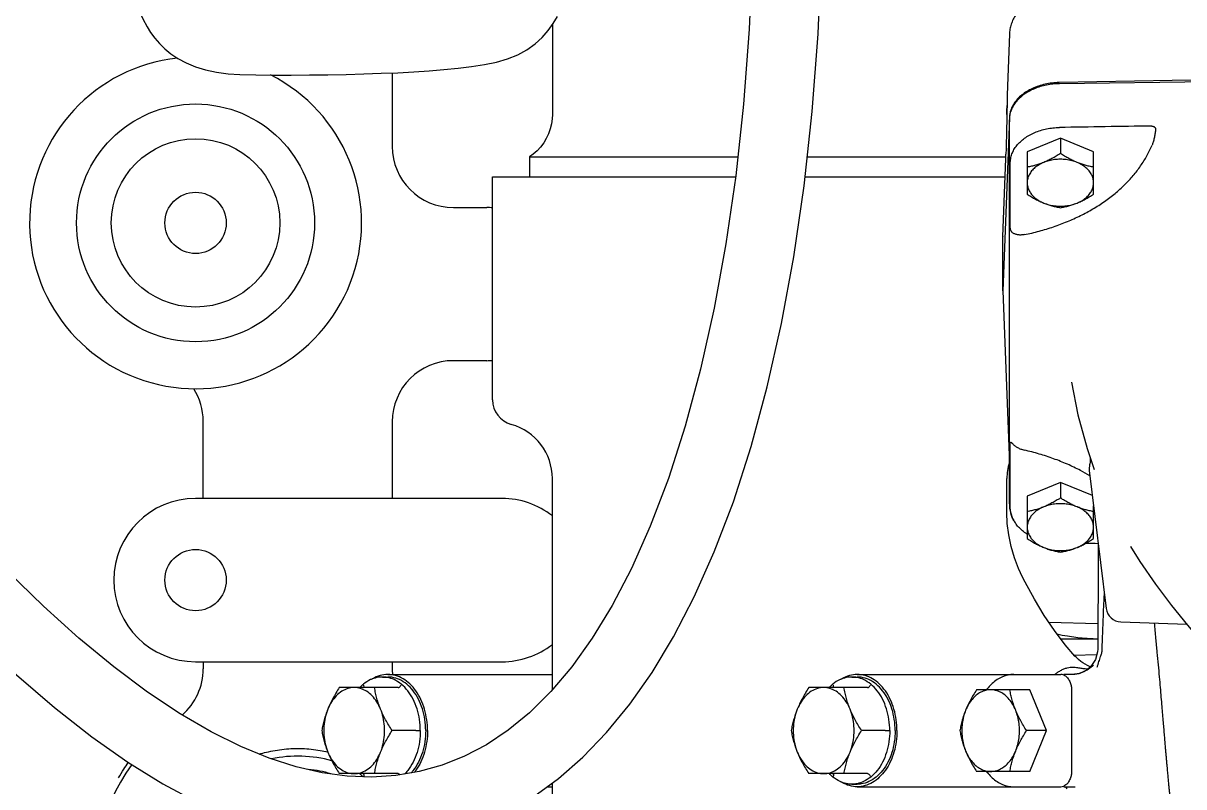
# Model space of a CAD drawing. Header units: millimetres. Extents: x 156850 to 204135, y 56350 to 74150.
# Drawn here: x 158726.3 to 158953.5, y 61222.5 to 61372.1 of the extents above; entities that cross this region are included whole.
import ezdxf

# ---------------------------------------------------------------- set-up
doc = ezdxf.new("R2010")
doc.units = ezdxf.units.MM
doc.header["$LTSCALE"] = 150
doc.layers.add('-----33 Equipment', color=5, linetype='Continuous')

# ---------------------------------------------------------------- blocks, each defined once
blk = doc.blocks.new('X-2F-PLAN$0$A$C73FA2420')
at = {"color": 0, "linetype": 'Continuous'}
for p, q in [((1617.12, 687.77), (1617.12, 687.77)), ((1492.73, 678.28), (1492.73, 618.28)), ((1524.73, 618.28), (1524.73, 678.28)), ((1492.73, 676.78), (1491.35, 676.78)), ((1524.73, 676.78), (1539.85, 676.78)), ((1470.8, 638.61), (1470.8, 650.13)), ((1487.67, 638.61), (1487.67, 650.13)), ((1489.73, 641.7), (1489.73, 640.64)), ((1479.23, 635.17), (1479.23, 639.8)), ((1490.23, 640.64), (1490.23, 608.42)), ((1492.73, 639.78), (1491.35, 639.78)), ((1539.73, 639.78), (1524.73, 639.78)), ((1608.12, 639.78), (1593.73, 639.78)), ((1551.73, 621.28), (1551.73, 627.78)), ((1581.73, 627.78), (1581.73, 621.28)), ((1544.05, 620.12), (1587.73, 620.12)), ((1587.73, 620.12), (1587.73, 572.53)), ((1591.67, 612.87), (1587.73, 612.87)), ((1591.67, 612.87), (1591.67, 572.09)), ((1468.23, 609.46), (1468.23, 608.42)), ((1358.73, 608.42), (1468.99, 608.42)), ((1487.24, 608.42), (1528.63, 608.42)), ((1617.52, 608.42), (1599.99, 608.42)), ((1470.8, 546.69), (1470.8, 558.2)), ((1487.67, 546.69), (1487.67, 558.2)), ((1587.73, 558.95), (1587.73, 519.78)), ((1591.67, 558.52), (1591.67, 519.63)), ((1468.23, 548.72), (1468.23, 508.89)), ((1468.73, 549.78), (1468.73, 548.72)), ((1479.23, 543.25), (1479.23, 547.88)), ((1489.73, 549.78), (1489.73, 548.72)), ((1490.23, 548.72), (1490.23, 508.89)), ((1471.23, 514.92), (1471.23, 525.36)), ((1487.23, 514.92), (1487.23, 525.36)), ((1519.85, 519.34), (1522, 519.42)), ((1522, 519.42), (1528.63, 519.42)), ((1522.95, 518.76), (1535.52, 518.76)), ((1523.68, 518.94), (1598.94, 518.94)), ((1565.4, 520.21), (1531.54, 518.94)), ((1565.4, 520.21), (1576.01, 520.21)), ((1599.34, 518.94), (1565.4, 520.21)), ((1576.06, 520.21), (1576.01, 520.21)), ((1576.06, 520.21), (1591.31, 519.64)), ((1577.88, 518.76), (1590.45, 518.76)), ((1591.31, 519.64), (1592.17, 519.61)), ((1599.94, 519.42), (1599.99, 519.42)), ((1599.99, 519.42), (1600.69, 519.42)), ((1600.69, 519.42), (1601.72, 519.39)), ((1605.35, 519.32), (1605.35, 519.32)), ((1605.56, 519.32), (1605.5, 519.32)), ((1615.68, 518.94), (1605.56, 519.32)), ((1509.33, 516.35), (1509.33, 516.35)), ((1471.23, 514.92), (1479.23, 511.65)), ((1479.23, 511.65), (1479.23, 515.57)), ((1479.23, 511.65), (1487.23, 514.92)), ((1525.18, 515.44), (1516.86, 515.44)), ((1527.84, 508.94), (1525.18, 515.44)), ((1592.68, 515.44), (1584.36, 515.44)), ((1595.34, 508.94), (1592.68, 515.44)), ((1500.48, 511.2), (1500.25, 501.62)), ((1606.51, 468.67), (1606.01, 509.12)), ((1606.98, 468.69), (1606.22, 509.21)), ((1468.23, 508.3), (1468.23, 506.7)), ((1487.23, 506.77), (1471.23, 506.77)), ((1490.23, 506.6), (1490.23, 508.28)), ((1497.23, 508.89), (1497.23, 501.63)), ((1527.84, 508.94), (1524.82, 508.94)), ((1525.28, 502.69), (1527.84, 508.94)), ((1547.51, 506.78), (1547.51, 506.78)), ((1595.34, 508.94), (1592.32, 508.94)), ((1592.68, 502.44), (1595.34, 508.94)), ((1490.45, 505.18), (1490.23, 506.63)), ((1494.04, 506.28), (1494.15, 501.81)), ((1530.2, 503.29), (1503.17, 499.97)), ((1516.86, 502.44), (1523.3, 502.44)), ((1534.51, 503.71), (1530.4, 502.34)), ((1530.4, 502.34), (1530.43, 502.35)), ((1584.36, 502.44), (1592.68, 502.44)), ((1500.54, 497.1), (1500.09, 484.21)), ((1515.32, 495.2), (1515.32, 495.21))]:
    blk.add_line(p, q, dxfattribs=at)
for points in [[(1539.24, 758.28), (1531.24, 751.83), (1521.96, 744.02), (1513.17, 736.27), (1504.91, 728.56), (1497.23, 720.93), (1490.16, 713.37), (1483.75, 705.92), (1478.03, 698.62), (1473.06, 691.53), (1468.81, 684.69), (1465.27, 678.08), (1462.39, 671.7), (1460.13, 665.53), (1458.46, 659.56), (1457.34, 653.78), (1456.75, 648.17), (1456.66, 642.71), (1457.03, 637.5)], [(1470.44, 639.06), (1470.14, 643.76), (1470.31, 648.59), (1470.98, 653.52), (1472.14, 658.59), (1473.83, 663.87), (1476.09, 669.4), (1478.98, 675.2), (1482.53, 681.3), (1486.77, 687.68), (1491.72, 694.3), (1497.35, 701.11), (1503.61, 708.06), (1510.46, 715.11), (1517.87, 722.25), (1525.79, 729.45), (1534.17, 736.7), (1543, 744), (1552.26, 751.38), (1561.2, 758.28)], [(1635.42, 692.73), (1633.22, 692.43), (1631.09, 692.11), (1629.1, 691.76), (1627.23, 691.38), (1625.45, 690.97), (1623.73, 690.51), (1622.04, 689.98), (1620.36, 689.36), (1618.69, 688.62), (1617.12, 687.77)], [(1617.12, 687.77), (1616.07, 687.11), (1614.93, 686.27), (1613.86, 685.33), (1612.84, 684.28), (1611.86, 683.09), (1610.94, 681.72), (1610.08, 680.13), (1609.33, 678.32), (1608.71, 676.32), (1608.24, 674.17), (1607.94, 671.88), (1607.79, 669.63)], [(1607.79, 669.63), (1607.73, 666.51), (1607.7, 663.07), (1607.69, 659.53), (1607.72, 655.95), (1607.76, 652.37), (1607.83, 648.81), (1607.93, 645.32), (1608.04, 641.93), (1608.16, 638.67), (1608.31, 635.54), (1608.51, 632.54), (1608.77, 629.66), (1609.07, 626.89), (1609.4, 624.24), (1609.75, 621.73), (1610.21, 619.38), (1610.85, 617.2), (1611.67, 615.21), (1612.66, 613.4), (1613.8, 611.8), (1615.06, 610.4), (1616.41, 609.21), (1617.79, 608.23), (1619.15, 607.43)], [(1631.86, 569.25), (1616.68, 569.86), (1601.98, 570.97), (1587.95, 572.5), (1574.62, 574.43), (1561.99, 576.74), (1550.09, 579.4), (1538.92, 582.4), (1528.61, 585.7), (1519.28, 589.24), (1511, 592.92), (1503.73, 596.71), (1497.35, 600.6), (1491.76, 604.61), (1486.89, 608.72), (1482.74, 612.89), (1479.3, 617.09), (1476.48, 621.32), (1474.21, 625.62), (1472.45, 630.02), (1471.2, 634.53), (1470.44, 639.06)], [(1457.03, 637.5), (1457.88, 632.27), (1459.23, 627.07), (1461.07, 621.97), (1463.44, 616.97), (1466.35, 612.07), (1469.85, 607.23), (1474, 602.47), (1478.85, 597.79), (1484.39, 593.24), (1490.62, 588.88), (1497.59, 584.68), (1505.42, 580.62), (1514.24, 576.71), (1524.09, 572.98), (1534.92, 569.5), (1546.59, 566.35), (1558.99, 563.57), (1572.11, 561.16), (1585.97, 559.14), (1600.53, 557.54), (1615.78, 556.39), (1631.56, 555.75)], [(1599.99, 608.42), (1599.14, 608.46), (1598.14, 608.59), (1597.15, 608.83), (1596.2, 609.17), (1595.28, 609.6), (1594.41, 610.12), (1593.6, 610.73), (1592.86, 611.41), (1592.18, 612.17), (1591.67, 612.87)], [(1509.33, 516.35), (1510.98, 517.13), (1513.11, 517.95), (1515.31, 518.6), (1517.57, 519.06), (1519.85, 519.34)], [(1523.68, 518.94), (1522.82, 518.89), (1521.82, 518.67), (1520.83, 518.3), (1520.42, 518.09)], [(1605.5, 519.32), (1603.79, 519.35), (1602.03, 519.38), (1600.35, 519.41), (1598.74, 519.44), (1597.22, 519.47), (1595.79, 519.51), (1594.46, 519.54), (1593.25, 519.58), (1592.17, 519.61)], [(1493.84, 506.11), (1496.05, 507.99), (1498.84, 510.1), (1501.82, 512.09), (1504.97, 513.99), (1508.32, 515.82), (1509.33, 516.35)], [(1547.51, 506.78), (1541.13, 505.5), (1534.51, 503.71)], [(1491.97, 502.85), (1491.04, 503.9), (1490.45, 505.18)], [(1491.76, 503.08), (1491.82, 503.24), (1492.01, 503.65), (1492.23, 504.08), (1492.49, 504.52), (1492.79, 504.96), (1493.14, 505.39), (1493.53, 505.81), (1493.84, 506.11)], [(1495.2, 501.63), (1494.7, 501.66), (1493.2, 502.07), (1491.97, 502.85)], [(1532.58, 503.1), (1532.36, 503.09), (1532.11, 503.1), (1531.82, 503.12), (1531.51, 503.17), (1531.32, 503.22)], [(1515.86, 501.56), (1513.05, 501.57), (1495.2, 501.63)], [(1515.32, 495.2), (1512.38, 493.38), (1507.91, 490.3), (1503.78, 487.18), (1499.93, 484.08), (1496.29, 481.06), (1492.75, 478.14), (1489.22, 475.31), (1485.62, 472.58), (1481.89, 469.95), (1478.02, 467.47), (1474.01, 465.17), (1469.9, 463.09), (1467.32, 461.95)]]:
    blk.add_lwpolyline(points, dxfattribs=at)
for centre, radius in [((1743.73, 841.29), 165.1), ((1578.73, 678.28), 23.3), ((1578.73, 678.28), 16.5), ((1508.73, 678.28), 6), ((1578.73, 678.28), 6)]:
    blk.add_circle(centre, radius, dxfattribs=at)
for centre, radius, start, end in [((1578.73, 678.28), 32.5, 6.2975, 333.1001), ((1449.23, 658.28), 40, 54.2944, 144.0883), ((1508.73, 678.28), 16, 0, 180), ((1491.35, 688.78), 12, 221.0042, 270), ((1539.85, 688.78), 12, 270, 302.1508), ((1449.23, 658.28), 25, 344.454, 11.8459), ((1449.23, 658.28), 22.5, 343.1718, 354.6252), ((1491.35, 627.78), 12, 90, 95.3387), ((1539.73, 627.78), 12, 0, 90), ((1593.73, 627.78), 12, 90, 180), ((1566.73, 621.28), 15, 180, 184.4256), ((1566.73, 621.28), 15, 355.5733, 0), ((1508.73, 618.28), 16, 180, 218.0603), ((1508.73, 618.28), 16, 321.9397, 0), ((1544.05, 615.12), 5, 90, 164.4101), ((1528.63, 619.42), 11, 270, 344.4101), ((1528.63, 508.42), 11, 73.4754, 90), ((1530.56, 500.31), 3, 75.4143, 97), ((1503.53, 496.99), 3, 97, 178.0004)]:
    blk.add_arc(centre, radius, start, end, dxfattribs=at)
for points, start_tangent, end_tangent in [([(1469.95, 693.4), (1471.69, 692.33), (1473.01, 691.46)], (0.86416, -0.503217), (0.826117, -0.563499)), ([(1474.64, 665.82), (1475.01, 664.42), (1475.36, 662.69), (1475.6, 660.93), (1475.72, 659.16), (1475.72, 657.39), (1475.6, 655.63), (1475.36, 653.87), (1475.07, 652.4)], (0.284535, -0.958666), (-0.221887, -0.975072)), ([(1475.02, 652.38), (1473.98, 651.92), (1472.93, 651.39), (1471.87, 650.79), (1470.8, 650.13)], (-0.92582, -0.377964), (-0.84076, -0.541408)), ([(1475.02, 652.38), (1473.6, 651.65), (1472.41, 650.72), (1471.53, 649.64), (1470.98, 648.45), (1470.8, 647.22)], (-0.92582, -0.377964), (0, -1)), ([(1479.23, 653.57), (1478.17, 653.36), (1477.11, 653.1), (1476.06, 652.77), (1475.02, 652.38)], (-0.985438, -0.170033), (-0.92582, -0.377964)), ([(1483.45, 652.38), (1481.84, 652.89), (1480.12, 653.15), (1478.35, 653.15), (1476.63, 652.89), (1475.02, 652.38)], (-0.92582, 0.377964), (-0.92582, -0.377964)), ([(1483.45, 652.38), (1482.41, 652.77), (1481.36, 653.1), (1480.3, 653.36), (1479.23, 653.57)], (-0.92582, 0.377964), (-0.985438, 0.170033)), ([(1487.67, 650.13), (1486.6, 650.79), (1485.54, 651.39), (1484.49, 651.92), (1483.45, 652.38)], (-0.84076, 0.541408), (-0.92582, 0.377964)), ([(1487.67, 647.22), (1487.48, 648.46), (1486.94, 649.64), (1486.06, 650.72), (1484.88, 651.65), (1483.45, 652.38)], (0, 1), (-0.92582, 0.377964)), ([(1470.19, 645.48), (1470.35, 645.65)], (0.640786, 0.76772), (0.664539, 0.747253)), ([(1470.35, 645.65), (1470.77, 646.09)], (0.664539, 0.747253), (0.719955, 0.694021)), ([(1470.8, 645.5), (1470.76, 645.37), (1470.68, 645.32)], (0, -1), (-0.926936, -0.375219)), ([(1470.8, 647.22), (1470.99, 645.98), (1471.53, 644.79), (1472.41, 643.71), (1473.59, 642.79), (1475.02, 642.05)], (0, -1), (0.92582, -0.377964)), ([(1483.45, 642.05), (1484.87, 642.78), (1486.06, 643.71), (1486.94, 644.79), (1487.48, 645.98), (1487.67, 647.22)], (0.92582, 0.377964), (0, 1)), ([(1487.67, 645.5), (1487.71, 645.37), (1487.79, 645.32)], (0, -1), (0.926496, -0.376304)), ([(1488.12, 645.66), (1487.7, 646.09)], (-0.664574, 0.747223), (-0.719955, 0.694021)), ([(1488.28, 645.47), (1488.12, 645.66)], (-0.639571, 0.768732), (-0.664574, 0.747223)), ([(1489.32, 643.77), (1489.22, 644), (1488.33, 645.41), (1488.28, 645.47)], (-0.378535, 0.925587), (-0.639571, 0.768732)), ([(1470.68, 645.32), (1470.64, 645.3), (1470.48, 645.3), (1470.3, 645.35)], (-0.926936, -0.375219), (-0.92582, 0.377964)), ([(1470.8, 643.24), (1471.87, 643.03), (1472.93, 642.77), (1473.98, 642.44), (1475.02, 642.05)], (0.985438, -0.170033), (0.92582, -0.377964)), ([(1483.45, 642.05), (1484.49, 642.44), (1485.54, 642.77), (1486.6, 643.03), (1487.67, 643.24)], (0.92582, 0.377964), (0.985438, 0.170033)), ([(1487.79, 645.32), (1487.83, 645.3), (1487.99, 645.3)], (0.926496, -0.376304), (0.989806, 0.142419)), ([(1487.99, 645.3), (1488.17, 645.35)], (0.989806, 0.142419), (0.92582, 0.377964)), ([(1490.23, 640.64), (1490.02, 642.16), (1489.4, 643.62), (1489.31, 643.77)], (0, 1), (-0.527024, 0.84985)), ([(1489.73, 641.7), (1489.68, 642.48), (1489.32, 643.77)], (0, 1), (-0.378535, 0.925587)), ([(1475.02, 642.05), (1476.06, 641.59), (1477.11, 641.06), (1478.17, 640.46), (1479.23, 639.8)], (0.92582, -0.377964), (0.84076, -0.541408)), ([(1475.02, 642.05), (1476.63, 641.55), (1478.35, 641.29), (1480.12, 641.29), (1481.84, 641.55), (1483.45, 642.05)], (0.92582, -0.377964), (0.92582, 0.377964)), ([(1479.23, 639.8), (1480.3, 640.46), (1481.36, 641.06), (1482.41, 641.59), (1483.45, 642.05)], (0.84076, 0.541408), (0.92582, 0.377964)), ([(1489.63, 640.67), (1489.68, 640.93), (1489.73, 641.7)], (0.1942, 0.980962), (0, 1)), ([(1470.8, 638.61), (1470.76, 638.45), (1470.64, 638.29), (1470.58, 638.23)], (0, -1), (-0.748694, -0.662916)), ([(1479.23, 634.28), (1481.42, 634.44), (1483.5, 634.92), (1485.41, 635.7), (1487.04, 636.73), (1488.33, 637.99), (1489.22, 639.41), (1489.63, 640.67)], (1, 0), (0.1942, 0.980962)), ([(1479.23, 632.86), (1481.38, 633.01), (1483.44, 633.46), (1485.35, 634.17), (1487.01, 635.14), (1488.38, 636.32), (1489.4, 637.66), (1490.02, 639.12), (1490.23, 640.64)], (1, 0), (0, 1)), ([(1479.23, 633.22), (1481.42, 633.38), (1483.5, 633.86), (1485.41, 634.63), (1487.04, 635.67), (1488.33, 636.93), (1489.22, 638.35), (1489.68, 639.87), (1489.73, 640.64)], (1, 0), (0, 1)), ([(1487.67, 638.61), (1487.71, 638.45), (1487.83, 638.29), (1487.99, 638.15), (1488.17, 638.06)], (0, -1), (0.92582, -0.377964)), ([(1479.23, 634.28), (1477.05, 634.44), (1474.96, 634.92), (1473.06, 635.7), (1471.43, 636.73), (1470.68, 637.4)], (-1, 0), (-0.709147, 0.70506)), ([(1479.23, 633.22), (1477.05, 633.38), (1474.96, 633.86), (1473.06, 634.63), (1471.43, 635.67), (1470.89, 636.13)], (-1, 0), (-0.734254, 0.678875)), ([(1479.23, 632.86), (1477.09, 633.01), (1475.02, 633.46), (1473.12, 634.17), (1471.46, 635.14), (1471.01, 635.47)], (-1, 0), (-0.782671, 0.622435)), ([(1479.23, 635.17), (1479.23, 634.99), (1479.23, 634.78), (1479.23, 634.58), (1479.23, 634.41)], (0, -1), (0, -1)), ([(1479.23, 561.65), (1478.17, 561.44), (1477.11, 561.17), (1476.06, 560.85), (1475.02, 560.46)], (-0.985438, -0.170033), (-0.92582, -0.377964)), ([(1483.45, 560.46), (1482.41, 560.85), (1481.36, 561.17), (1480.3, 561.44), (1479.23, 561.65)], (-0.92582, 0.377964), (-0.985438, 0.170033)), ([(1475.02, 560.46), (1473.98, 560), (1472.93, 559.47), (1471.87, 558.86), (1470.8, 558.2)], (-0.92582, -0.377964), (-0.84076, -0.541408)), ([(1475.02, 560.46), (1473.6, 559.73), (1472.41, 558.8), (1471.53, 557.72), (1470.98, 556.53), (1470.8, 555.29)], (-0.92582, -0.377964), (0, -1)), ([(1483.45, 560.46), (1481.84, 560.96), (1480.12, 561.22), (1478.35, 561.22), (1476.63, 560.96), (1475.02, 560.46)], (-0.92582, 0.377964), (-0.92582, -0.377964)), ([(1487.67, 558.2), (1486.6, 558.86), (1485.54, 559.47), (1484.49, 560), (1483.45, 560.46)], (-0.84076, 0.541408), (-0.92582, 0.377964)), ([(1487.67, 555.29), (1487.48, 556.53), (1486.94, 557.72), (1486.06, 558.8), (1484.88, 559.72), (1483.45, 560.46)], (0, 1), (-0.92582, 0.377964)), ([(1470.8, 555.29), (1470.99, 554.05), (1471.53, 552.87), (1472.41, 551.79), (1473.59, 550.86), (1475.02, 550.13)], (0, -1), (0.92582, -0.377964)), ([(1483.45, 550.13), (1484.87, 550.86), (1486.06, 551.79), (1486.94, 552.87), (1487.48, 554.06), (1487.67, 555.29)], (0.92582, 0.377964), (0, 1)), ([(1469.15, 551.84), (1469.25, 552.07), (1470.14, 553.49), (1470.18, 553.54)], (0.378535, 0.925587), (0.639571, 0.768732)), ([(1470.18, 553.54), (1470.35, 553.73)], (0.639571, 0.768732), (0.664539, 0.747253)), ([(1470.48, 553.38), (1470.3, 553.42)], (-0.989806, 0.142419), (-0.92582, 0.377964)), ([(1470.35, 553.73), (1470.77, 554.17)], (0.664539, 0.747253), (0.719955, 0.694021)), ([(1470.68, 553.39), (1470.64, 553.38), (1470.48, 553.38)], (-0.926936, -0.375219), (-0.989806, 0.142419)), ([(1470.8, 553.57), (1470.76, 553.45), (1470.68, 553.39)], (0, -1), (-0.926936, -0.375219)), ([(1487.67, 553.57), (1487.71, 553.45), (1487.79, 553.39)], (0, -1), (0.926496, -0.376304)), ([(1488.12, 553.73), (1487.7, 554.17)], (-0.664574, 0.747223), (-0.719955, 0.694021)), ([(1487.79, 553.39), (1487.83, 553.38), (1487.99, 553.38)], (0.926496, -0.376304), (0.989806, 0.142419)), ([(1487.99, 553.38), (1488.17, 553.42)], (0.989806, 0.142419), (0.92582, 0.377964)), ([(1488.28, 553.54), (1488.12, 553.73)], (-0.639571, 0.768732), (-0.664574, 0.747223)), ([(1489.32, 551.84), (1489.22, 552.07), (1488.33, 553.49), (1488.28, 553.54)], (-0.378535, 0.925587), (-0.639571, 0.768732)), ([(1468.23, 548.72), (1468.45, 550.23), (1469.07, 551.69), (1469.16, 551.84)], (0, 1), (0.527024, 0.84985)), ([(1468.73, 549.78), (1468.79, 550.55), (1469.15, 551.84)], (0, 1), (0.378535, 0.925587)), ([(1470.8, 551.32), (1471.87, 551.11), (1472.93, 550.84), (1473.98, 550.52), (1475.02, 550.13)], (0.985438, -0.170033), (0.92582, -0.377964)), ([(1475.02, 550.13), (1476.06, 549.67), (1477.11, 549.14), (1478.17, 548.54), (1479.23, 547.88)], (0.92582, -0.377964), (0.84076, -0.541408)), ([(1475.02, 550.13), (1476.63, 549.62), (1478.35, 549.36), (1480.12, 549.36), (1481.84, 549.62), (1483.45, 550.13)], (0.92582, -0.377964), (0.92582, 0.377964)), ([(1479.23, 547.88), (1480.3, 548.54), (1481.36, 549.14), (1482.41, 549.67), (1483.45, 550.13)], (0.84076, 0.541408), (0.92582, 0.377964)), ([(1483.45, 550.13), (1484.49, 550.52), (1485.54, 550.84), (1486.6, 551.11), (1487.67, 551.32)], (0.92582, 0.377964), (0.985438, 0.170033)), ([(1490.23, 548.72), (1490.02, 550.23), (1489.4, 551.69), (1489.31, 551.84)], (0, 1), (-0.527024, 0.84985)), ([(1489.73, 549.78), (1489.68, 550.55), (1489.32, 551.84)], (0, 1), (-0.378535, 0.925587)), ([(1479.23, 540.94), (1477.09, 541.09), (1475.02, 541.53), (1473.12, 542.25), (1471.46, 543.22), (1470.09, 544.4), (1469.07, 545.74), (1468.45, 547.2), (1468.23, 548.72)], (-1, 0), (0, 1)), ([(1468.83, 548.75), (1468.79, 549), (1468.73, 549.78)], (-0.1942, 0.980962), (0, 1)), ([(1479.23, 541.29), (1477.05, 541.46), (1474.96, 541.93), (1473.06, 542.71), (1471.43, 543.75), (1470.14, 545.01), (1469.25, 546.42), (1468.79, 547.94), (1468.73, 548.72)], (-1, 0), (0, 1)), ([(1479.23, 542.35), (1477.05, 542.52), (1474.96, 543), (1473.06, 543.77), (1471.43, 544.81), (1470.14, 546.07), (1469.25, 547.48), (1468.83, 548.75)], (-1, 0), (-0.1942, 0.980962)), ([(1479.23, 542.35), (1481.42, 542.52), (1483.5, 543), (1485.41, 543.77), (1487.04, 544.81), (1488.33, 546.07), (1489.22, 547.48), (1489.63, 548.75)], (1, 0), (0.1942, 0.980962)), ([(1479.23, 540.94), (1481.38, 541.09), (1483.44, 541.53), (1485.35, 542.25), (1487.01, 543.22), (1488.38, 544.4), (1489.4, 545.74), (1490.02, 547.2), (1490.23, 548.72)], (1, 0), (0, 1)), ([(1479.23, 541.29), (1481.42, 541.46), (1483.5, 541.93), (1485.41, 542.71), (1487.04, 543.75), (1488.33, 545.01), (1489.22, 546.42), (1489.68, 547.94), (1489.73, 548.72)], (1, 0), (0, 1)), ([(1489.63, 548.75), (1489.68, 549), (1489.73, 549.78)], (0.1942, 0.980962), (0, 1)), ([(1470.8, 546.69), (1470.76, 546.53), (1470.64, 546.36), (1470.48, 546.23), (1470.3, 546.13)], (0, -1), (-0.92582, -0.377964)), ([(1487.67, 546.69), (1487.71, 546.53), (1487.83, 546.36), (1487.99, 546.23), (1488.17, 546.13)], (0, -1), (0.92582, -0.377964)), ([(1479.23, 543.25), (1479.23, 543.06), (1479.23, 542.86), (1479.23, 542.65), (1479.23, 542.48)], (0, -1), (0, -1)), ([(1475.23, 527.5), (1474.25, 527.07), (1473.26, 526.57), (1472.25, 526), (1471.23, 525.36)], (-0.92582, -0.377964), (-0.84076, -0.541408)), ([(1475.23, 527.5), (1474.1, 526.94), (1473.11, 526.24), (1472.31, 525.43), (1471.72, 524.54), (1471.35, 523.58), (1471.23, 522.6)], (-0.92582, -0.377964), (0, -1)), ([(1479.23, 528.63), (1478.21, 528.43), (1477.21, 528.18), (1476.22, 527.87), (1475.23, 527.5)], (-0.985438, -0.170033), (-0.92582, -0.377964)), ([(1483.23, 527.5), (1481.97, 527.92), (1480.62, 528.17), (1479.23, 528.26), (1477.84, 528.17), (1476.5, 527.92), (1475.23, 527.5)], (-0.92582, 0.377964), (-0.92582, -0.377964)), ([(1483.23, 527.5), (1482.25, 527.87), (1481.26, 528.18), (1480.25, 528.43), (1479.23, 528.63)], (-0.92582, 0.377964), (-0.985438, 0.170033)), ([(1487.23, 525.36), (1486.21, 526), (1485.21, 526.57), (1484.22, 527.07), (1483.23, 527.5)], (-0.84076, 0.541408), (-0.92582, 0.377964)), ([(1487.23, 522.6), (1487.11, 523.59), (1486.75, 524.54), (1486.16, 525.43), (1485.36, 526.24), (1484.38, 526.94), (1483.23, 527.5)], (0, 1), (-0.92582, 0.377964)), ([(1470.83, 523.1), (1469.98, 522.28), (1468.68, 520.27), (1468.23, 518.08)], (-0.766761, -0.641932), (0, -1)), ([(1471.18, 523.38), (1470.83, 523.1)], (-0.796285, -0.604921), (-0.766761, -0.641932)), ([(1487.64, 523.1), (1487.29, 523.38)], (-0.766761, 0.641932), (-0.796285, 0.604921)), ([(1490.23, 518.08), (1489.79, 520.27), (1488.49, 522.28), (1487.64, 523.1)], (0, 1), (-0.766761, 0.641932)), ([(1471.23, 522.6), (1471.36, 521.62), (1471.72, 520.67), (1472.31, 519.78), (1473.1, 518.97), (1474.09, 518.27), (1475.23, 517.7)], (0, -1), (0.92582, -0.377964)), ([(1483.23, 517.7), (1484.37, 518.27), (1485.36, 518.97), (1486.16, 519.77), (1486.75, 520.67), (1487.11, 521.62), (1487.23, 522.6)], (0.92582, 0.377964), (0, 1)), ([(1471.23, 518.83), (1472.25, 518.63), (1473.26, 518.38), (1474.25, 518.07), (1475.23, 517.7)], (0.985438, -0.170033), (0.92582, -0.377964)), ([(1483.23, 517.7), (1484.22, 518.07), (1485.21, 518.38), (1486.21, 518.63), (1487.23, 518.83)], (0.92582, 0.377964), (0.985438, 0.170033)), ([(1520.42, 518.09), (1521.18, 518.44), (1522.06, 518.68), (1522.95, 518.76)], (0.875653, 0.482942), (1, 0.000047)), ([(1535.47, 518.32), (1535.25, 518.1), (1535.05, 517.86), (1534.87, 517.6), (1534.7, 517.32), (1534.55, 517.03), (1534.42, 516.71), (1534.3, 516.37), (1534.2, 516)], (-0.734888, -0.678189), (-0.222458, -0.974942)), ([(1535.75, 518.66), (1535.73, 518.6), (1535.67, 518.52), (1535.58, 518.43), (1535.47, 518.32)], (-0.011839, -0.99993), (-0.734888, -0.678189)), ([(1535.52, 518.76), (1535.63, 518.75), (1535.7, 518.74), (1535.75, 518.66)], (1, 0), (-0.011839, -0.99993)), ([(1576.43, 516), (1576.37, 516.37), (1576.35, 516.71), (1576.36, 517.03), (1576.4, 517.33), (1576.46, 517.6), (1576.56, 517.87), (1576.67, 518.1), (1576.81, 518.32)], (-0.199404, 0.979917), (0.599684, 0.800237)), ([(1576.81, 518.32), (1576.91, 518.43), (1577.03, 518.52), (1577.17, 518.6), (1577.31, 518.66), (1577.46, 518.7), (1577.61, 518.74), (1577.75, 518.75), (1577.88, 518.76)], (0.599684, 0.800237), (1, 0)), ([(1590.45, 518.76), (1591.35, 518.68), (1592.23, 518.44), (1593.08, 518.03), (1593.89, 517.48), (1594.64, 516.78), (1595.32, 515.96), (1595.93, 515.01), (1596.44, 513.97), (1596.85, 512.84), (1597.15, 511.64), (1597.34, 510.4), (1597.42, 509.13)], (1, -0.000045), (0.016306, -0.999867)), ([(1606.01, 509.12), (1605.93, 510.41), (1605.74, 511.67), (1605.44, 512.89), (1605.02, 514.04), (1604.5, 515.11), (1603.9, 516.08), (1603.2, 516.92), (1602.44, 517.63), (1601.62, 518.2), (1600.75, 518.61), (1599.85, 518.86), (1598.94, 518.94)], (-0.012342, 0.999924), (-1, 0)), ([(1606.22, 509.21), (1606.13, 510.58), (1605.9, 511.92), (1605.55, 513.21), (1605.07, 514.41), (1604.48, 515.51), (1603.8, 516.49), (1603.02, 517.32), (1602.17, 517.99), (1601.26, 518.49), (1600.31, 518.81), (1599.34, 518.94)], (-0.018764, 0.999824), (-0.999296, 0.037508)), ([(1622.6, 513.9), (1622.49, 514.12), (1621.89, 515.18), (1621.19, 516.13), (1620.4, 516.95), (1619.54, 517.64), (1618.63, 518.18), (1617.67, 518.57), (1616.68, 518.83), (1615.68, 518.94)], (-0.419491, 0.907759), (-0.999296, 0.037508)), ([(1475.23, 517.7), (1476.5, 517.29), (1477.85, 517.03), (1479.23, 516.95), (1480.62, 517.03), (1481.97, 517.29), (1483.23, 517.7)], (0.92582, -0.377964), (0.92582, 0.377964)), ([(1475.23, 517.7), (1476.22, 517.27), (1477.21, 516.77), (1478.21, 516.2), (1479.23, 515.57)], (0.92582, -0.377964), (0.84076, -0.541408)), ([(1479.23, 515.57), (1480.25, 516.2), (1481.26, 516.77), (1482.25, 517.27), (1483.23, 517.7)], (0.84076, 0.541408), (0.92582, 0.377964)), ([(1517.74, 515.45), (1518.08, 515.96), (1518.77, 516.78), (1519.52, 517.48), (1520.33, 518.03), (1520.42, 518.09)], (0.532249, 0.846588), (0.875653, 0.482942)), ([(1529.17, 503.15), (1530.21, 505.01), (1531.44, 507.58), (1532.52, 510.28), (1533.44, 513.09), (1534.2, 516)], (0.509849, 0.860264), (0.222458, 0.974942)), ([(1576.43, 516), (1577.11, 513.09), (1577.97, 510.28), (1578.98, 507.58), (1580.15, 505.01), (1581.46, 502.59), (1582.92, 500.33), (1584.5, 498.25), (1586.2, 496.37), (1588, 494.69), (1589.9, 493.23), (1591.88, 492), (1593.93, 491)], (0.199404, -0.979917), (0.921136, -0.38924)), ([(1516.86, 515.44), (1516.34, 514.61), (1515.88, 513.79), (1515.47, 512.99), (1515.12, 512.19)], (-0.541408, -0.84076), (-0.377964, -0.92582)), ([(1519.1, 515.44), (1518.3, 515.35), (1517.53, 515.05), (1516.8, 514.57), (1516.15, 513.92), (1515.58, 513.12), (1515.12, 512.19)], (-1, 0), (-0.377964, -0.92582)), ([(1523.08, 512.19), (1522.62, 513.12), (1522.06, 513.92), (1521.4, 514.57), (1520.67, 515.05), (1519.9, 515.35), (1519.1, 515.44)], (-0.377964, 0.92582), (-1, 0)), ([(1523.08, 512.19), (1522.78, 512.99), (1522.53, 513.79), (1522.33, 514.61), (1522.16, 515.44)], (-0.377964, 0.92582), (-0.170033, 0.985438)), ([(1584.36, 515.44), (1583.84, 514.61), (1583.38, 513.79), (1582.97, 512.99), (1582.62, 512.19)], (-0.541408, -0.84076), (-0.377964, -0.92582)), ([(1586.6, 515.44), (1585.8, 515.35), (1585.03, 515.05), (1584.3, 514.57), (1583.65, 513.92), (1583.08, 513.12), (1582.62, 512.19)], (-1, 0), (-0.377964, -0.92582)), ([(1590.58, 512.19), (1590.12, 513.12), (1589.56, 513.92), (1588.9, 514.57), (1588.17, 515.05), (1587.4, 515.35), (1586.6, 515.44)], (-0.377964, 0.92582), (-1, 0)), ([(1590.58, 512.19), (1590.28, 512.99), (1590.03, 513.79), (1589.83, 514.61), (1589.66, 515.44)], (-0.377964, 0.92582), (-0.170033, 0.985438)), ([(1515.12, 512.19), (1514.82, 511.4), (1514.57, 510.59), (1514.37, 509.78), (1514.2, 508.94)], (-0.377964, -0.92582), (-0.170033, -0.985438)), ([(1515.12, 512.19), (1514.78, 511.17), (1514.57, 510.07), (1514.5, 508.94), (1514.57, 507.82), (1514.78, 506.72), (1515.12, 505.69)], (-0.377964, -0.92582), (0.377964, -0.92582)), ([(1523.08, 505.69), (1523.42, 506.72), (1523.63, 507.82), (1523.7, 508.94), (1523.63, 510.07), (1523.42, 511.17), (1523.08, 512.19)], (0.377964, 0.92582), (-0.377964, 0.92582)), ([(1524.82, 508.94), (1524.3, 509.78), (1523.84, 510.59), (1523.43, 511.4), (1523.08, 512.19)], (-0.541408, 0.84076), (-0.377964, 0.92582)), ([(1582.62, 512.19), (1582.32, 511.4), (1582.07, 510.59), (1581.87, 509.78), (1581.7, 508.94)], (-0.377964, -0.92582), (-0.170033, -0.985438)), ([(1582.62, 512.19), (1582.28, 511.17), (1582.07, 510.07), (1582, 508.94), (1582.07, 507.82), (1582.28, 506.72), (1582.62, 505.69)], (-0.377964, -0.92582), (0.377964, -0.92582)), ([(1590.58, 505.69), (1590.92, 506.72), (1591.13, 507.82), (1591.2, 508.94), (1591.13, 510.07), (1590.92, 511.17), (1590.58, 512.19)], (0.377964, 0.92582), (-0.377964, 0.92582)), ([(1592.32, 508.94), (1591.8, 509.78), (1591.34, 510.59), (1590.93, 511.4), (1590.58, 512.19)], (-0.541408, 0.84076), (-0.377964, 0.92582)), ([(1490.23, 510.1), (1490.26, 510.06), (1490.64, 509.52)], (0.588456, -0.808529), (0.551456, -0.834204)), ([(1490.64, 509.52), (1490.82, 509.24)], (0.551456, -0.834204), (0.523681, -0.851914)), ([(1490.82, 509.24), (1491.01, 508.92), (1491.33, 508.25), (1491.55, 507.59), (1491.67, 507.01), (1491.7, 506.49), (1491.66, 506.03)], (0.523681, -0.851914), (-0.147545, -0.989055)), ([(1498.17, 509.62), (1497.78, 507.56), (1497.37, 504.28), (1497.25, 501.98)], (-0.213147, -0.97702), (-0.024711, -0.999695)), ([(1597.7, 491.07), (1597.57, 500.17), (1597.42, 509.13)], (-0.014849, 0.99989), (-0.016282, 0.999867)), ([(1467.81, 507.59), (1468.23, 507.86)], (0.849326, 0.527869), (0.843637, 0.536914)), ([(1468.23, 508.89), (1468.35, 508.3)], (0, -1), (0.375406, -0.92686)), ([(1468.6, 507.88), (1468.35, 508.3)], (-0.607808, 0.794084), (-0.375694, 0.926744)), ([(1470.18, 506.9), (1469.37, 507.23), (1468.74, 507.71), (1468.6, 507.88)], (-0.96652, 0.256592), (-0.607808, 0.794084)), ([(1471.23, 506.77), (1470.87, 506.78), (1470.52, 506.83), (1470.18, 506.9)], (-1, -0.000331), (-0.966394, 0.257066)), ([(1488.25, 506.89), (1487.92, 506.82), (1487.58, 506.78), (1487.23, 506.77)], (-0.968616, -0.248564), (-1, 0.000222)), ([(1489.71, 507.69), (1489.07, 507.21), (1488.25, 506.89)], (-0.694998, -0.719012), (-0.968616, -0.248562)), ([(1490.11, 508.28), (1489.71, 507.69)], (-0.387865, -0.921716), (-0.694998, -0.719012)), ([(1490.11, 508.28), (1490.23, 508.89)], (0.38786, 0.921719), (0, 1)), ([(1514.2, 508.94), (1514.37, 508.11), (1514.57, 507.29), (1514.82, 506.49), (1515.12, 505.69)], (0.170033, -0.985438), (0.377964, -0.92582)), ([(1523.08, 505.69), (1523.43, 506.49), (1523.84, 507.29), (1524.3, 508.11), (1524.82, 508.94)], (0.377964, 0.92582), (0.541408, 0.84076)), ([(1581.7, 508.94), (1581.87, 508.11), (1582.07, 507.29), (1582.32, 506.49), (1582.62, 505.69)], (0.170033, -0.985438), (0.377964, -0.92582)), ([(1590.58, 505.69), (1590.93, 506.49), (1591.34, 507.29), (1591.8, 508.11), (1592.32, 508.94)], (0.377964, 0.92582), (0.541408, 0.84076)), ([(1468.23, 506.7), (1468.19, 506.02)], (0, -1), (-0.139667, -0.990199)), ([(1490.24, 506.37), (1490.23, 506.6)], (-0.043759, 0.999042), (0.000001, 1)), ([(1490.34, 505.58), (1490.24, 506.37)], (-0.199487, 0.9799), (-0.043732, 0.999043)), ([(1490.39, 505.34), (1490.34, 505.58)], (-0.244172, 0.969732), (-0.199487, 0.9799)), ([(1490.44, 505.15), (1490.39, 505.34)], (-0.279382, 0.96018), (-0.244172, 0.969732)), ([(1490.49, 505.01), (1490.44, 505.15)], (-0.306258, 0.951949), (-0.279382, 0.96018)), ([(1491.88, 502.67), (1491.11, 503.68), (1490.49, 505.01)], (-0.673099, 0.739553), (-0.306258, 0.951949)), ([(1491.66, 506.03), (1491.53, 505.16), (1491.41, 504.35), (1491.31, 503.6)], (-0.147522, -0.989059), (-0.120888, -0.992666)), ([(1515.12, 505.69), (1515.47, 504.9), (1515.88, 504.09), (1516.34, 503.28), (1516.86, 502.44)], (0.377964, -0.92582), (0.541408, -0.84076)), ([(1515.12, 505.69), (1515.58, 504.77), (1516.14, 503.97), (1516.8, 503.31), (1517.53, 502.84), (1518.31, 502.54), (1519.1, 502.44)], (0.377964, -0.92582), (1, 0)), ([(1519.1, 502.44), (1519.9, 502.54), (1520.67, 502.84), (1521.4, 503.31), (1522.05, 503.96), (1522.62, 504.77), (1523.08, 505.69)], (1, 0), (0.377964, 0.92582)), ([(1522.16, 502.44), (1522.33, 503.28), (1522.53, 504.09), (1522.78, 504.9), (1523.08, 505.69)], (0.170033, 0.985438), (0.377964, 0.92582)), ([(1582.62, 505.69), (1582.97, 504.9), (1583.38, 504.09), (1583.84, 503.28), (1584.36, 502.44)], (0.377964, -0.92582), (0.541408, -0.84076)), ([(1582.62, 505.69), (1583.08, 504.77), (1583.64, 503.97), (1584.3, 503.31), (1585.03, 502.84), (1585.81, 502.54), (1586.6, 502.44)], (0.377964, -0.92582), (1, 0)), ([(1586.6, 502.44), (1587.4, 502.54), (1588.17, 502.84), (1588.9, 503.31), (1589.55, 503.96), (1590.12, 504.77), (1590.58, 505.69)], (1, 0), (0.377964, 0.92582)), ([(1589.66, 502.44), (1589.83, 503.28), (1590.03, 504.09), (1590.28, 504.9), (1590.58, 505.69)], (0.170033, 0.985438), (0.377964, 0.92582)), ([(1492.09, 502.44), (1491.88, 502.67)], (-0.704613, 0.709592), (-0.673099, 0.739553)), ([(1515.86, 501.53), (1515.9, 504.05)], (0.015664, 0.999877), (0.015866, 0.999874)), ([(1491.65, 501.75), (1492.22, 501.56), (1492.75, 501.39), (1493.24, 501.23)], (0.954791, -0.297276), (0.946209, -0.323555)), ([(1493.24, 501.23), (1493.73, 501.06)], (0.94621, -0.323554), (0.933064, -0.359709)), ([(1493.73, 501.06), (1494.44, 500.85), (1495.12, 500.76)], (0.931692, -0.363248), (0.99954, -0.030332)), ([(1495.12, 500.76), (1501.69, 500.53), (1503.44, 500.46)], (0.999538, -0.03039), (0.999066, -0.04322)), ([(1503.44, 500.46), (1506.07, 500.34)], (0.999066, -0.04322), (0.998806, -0.048861)), ([(1596.95, 490.31), (1596.52, 490.36), (1596.1, 490.42), (1595.7, 490.49), (1595.31, 490.58), (1594.93, 490.67), (1594.56, 490.77), (1594.23, 490.88), (1593.93, 491)], (-0.994405, 0.105631), (-0.921136, 0.38924)), ([(1597.7, 491.07), (1597.69, 490.9), (1597.65, 490.75), (1597.59, 490.61), (1597.5, 490.5), (1597.39, 490.4), (1597.26, 490.34), (1597.11, 490.31), (1596.95, 490.31)], (0.014849, -0.99989), (-0.994405, 0.105631)), ([(1500.31, 490.59), (1497.3, 490.29), (1494.59, 490.03), (1492.1, 489.8), (1489.79, 489.6), (1487.68, 489.41), (1485.76, 489.25), (1483.99, 489.1), (1482.36, 488.96), (1480.86, 488.83), (1479.49, 488.72), (1478.22, 488.61), (1477.06, 488.51), (1475.99, 488.42), (1475.03, 488.34), (1474.15, 488.26), (1473.35, 488.19), (1472.62, 488.13), (1471.96, 488.07), (1471.35, 488.02), (1470.78, 487.96), (1470.25, 487.91), (1469.75, 487.87), (1469.26, 487.82), (1468.79, 487.77), (1468.34, 487.73), (1467.9, 487.68), (1467.5, 487.64), (1467.14, 487.6), (1466.8, 487.56), (1466.22, 487.5), (1465.75, 487.44), (1465.36, 487.38), (1465.03, 487.34), (1464.62, 487.27), (1464.26, 487.21), (1463.93, 487.13)], (-0.994381, -0.105858), (-0.970546, -0.240917))]:
    blk.add_spline(points, degree=3, dxfattribs=dict(at, start_tangent=start_tangent, end_tangent=end_tangent))
blk = doc.blocks.new('X-2F-PLAN$0$zw$C47F')
at = {"layer": '-----33 Equipment'}
blk.add_blockref('X-2F-PLAN$0$A$C73FA2420', (2898.05, 848.02), dxfattribs=at)

msp = doc.modelspace()

# ---------------------------------------------------------------- block references
at = {"layer": '-----33 Equipment', "rotation": 90.00000000000001}
msp.add_blockref('X-2F-PLAN$0$zw$C47F', (160286.3, 56856.22), dxfattribs=at)

doc.saveas('drawing.dxf')
